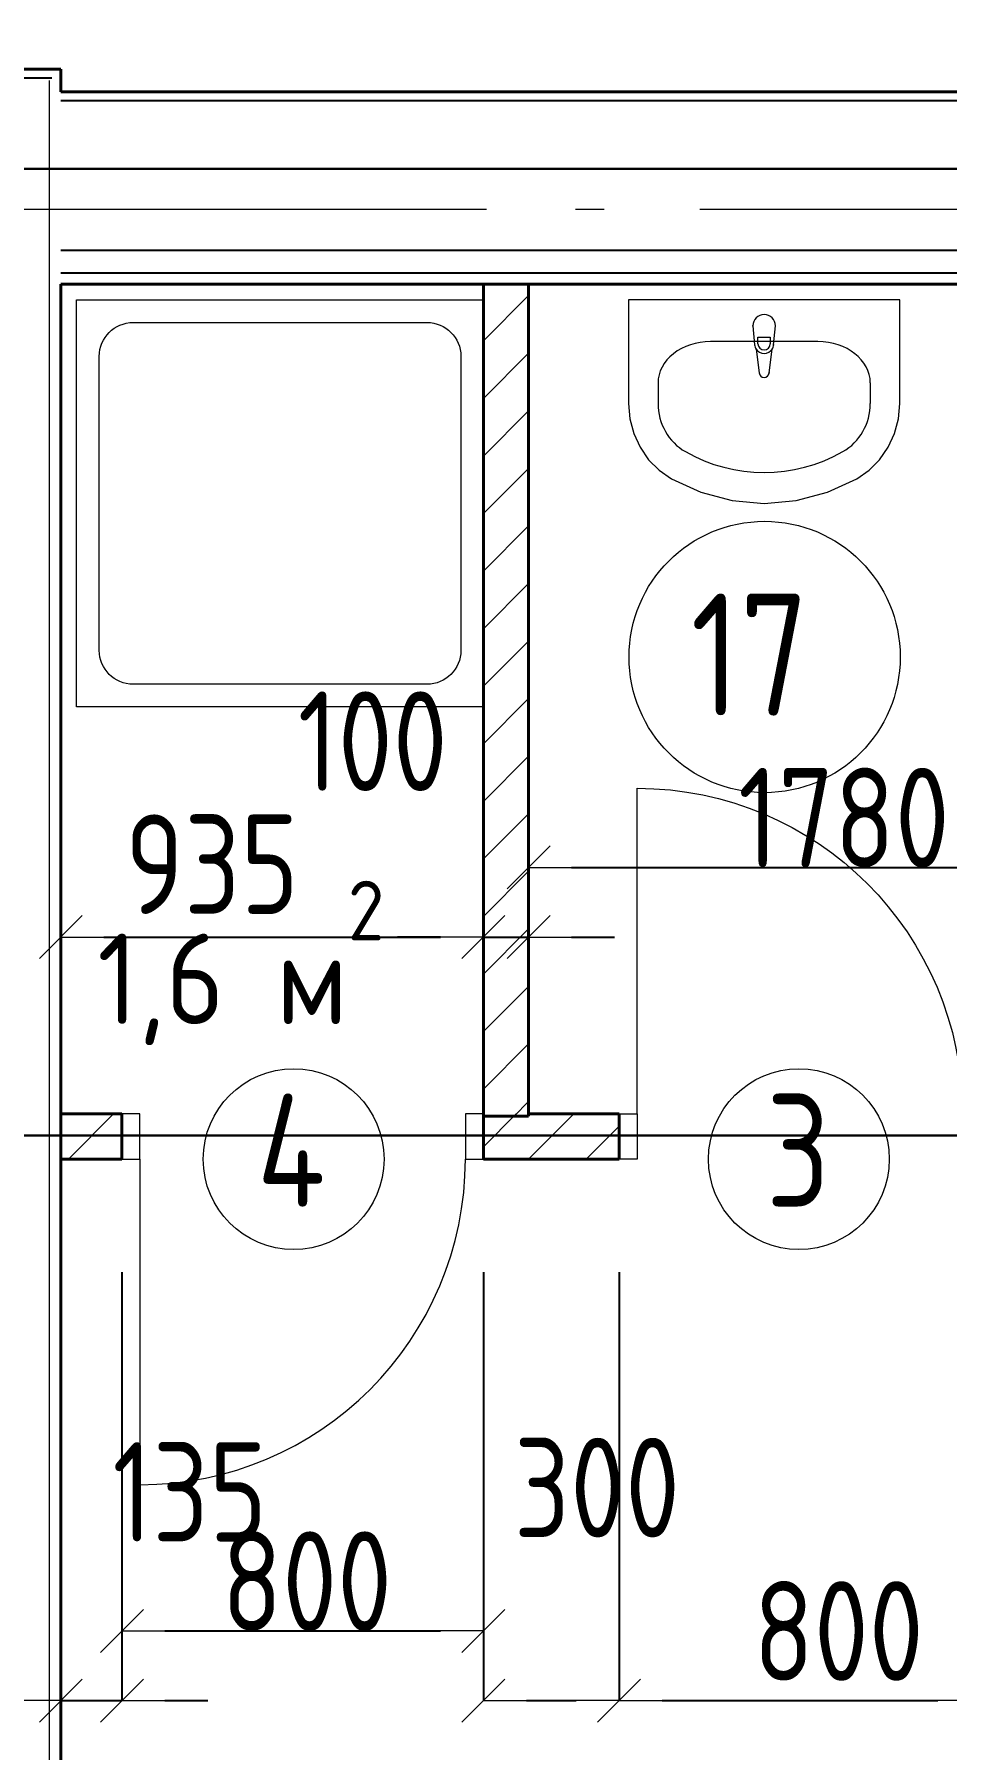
# Model space of a CAD drawing. Header units: millimetres. Extents: x -60256 to 201272, y 21388 to 77592.
# Drawn here: x -11015 to -8996, y 68450 to 72243 of the extents above; entities that cross this region are included whole.
import ezdxf
from ezdxf.enums import TextEntityAlignment as Align

# ---------------------------------------------------------------- set-up
doc = ezdxf.new("R2010")
doc.units = ezdxf.units.MM
doc.header["$MEASUREMENT"] = 0
doc.linetypes.add('Double Dashed', pattern=[1797.222233, 1325, -211.666656, 63.333344, -197.222233])
for name, color, linetype in [('Двери ArchiCAD', 7, 'Continuous'), ('марки окон дверей', 7, 'Continuous'), ('оси', 7, 'Continuous'), ('перегородки', 7, 'Continuous'), ('размеры внутр', 7, 'Continuous'), ('стены наруж', 7, 'Continuous'), ('№ помещений', 7, 'Continuous')]:
    doc.layers.add(name, color=color, linetype=linetype)
for name, color, linetype, lineweight in [('Двери ArchiCAD_Ном._пера__97', 7, 'Continuous', 20), ('Двери ArchiCAD_Ном._пера__99', 7, 'Continuous', 40), ('марки окон дверей_Ном._пера__96', 7, 'Continuous', 13), ('оборудование_Ном._пера__95', 251, 'Continuous', 13), ('оси_Ном._пера__96', 7, 'Continuous', 13), ('перегородки_Ном._пера__96', 7, 'Continuous', 13), ('перегородки_Ном._пера__99', 7, 'Continuous', 40), ('площади_Ном._пера__96', 7, 'Continuous', 13), ('стены наруж_Ном._пера__1', 7, 'Continuous', 25), ('стены наруж_Ном._пера__96', 7, 'Continuous', 13), ('стены наруж_Ном._пера__99', 7, 'Continuous', 40), ('№ помещений_Ном._пера__96', 7, 'Continuous', 13)]:
    doc.layers.add(name, color=color, linetype=linetype, lineweight=lineweight)
doc.styles.add('СГЕНЕРИР_СТИЛЬ_1', font='isocp.shx')
doc.styles.add('СГЕНЕРИР_СТИЛЬ_3', font='gost_2_304-81_type.ttf')
doc.styles.add('СГЕНЕРИР_СТИЛЬ_4', font='gost_2_304-81_type.ttf')
doc.styles.add('СГЕНЕРИР_СТИЛЬ_5', font='CS_Gost2304.shx')
doc.dimstyles.new('СГЕНЕРИР_СТИЛЬ__1', dxfattribs={"dimtxt": 270.000005, "dimasz": 95, "dimexe": 0.18, "dimexo": 0, "dimgap": 0.09, "dimtad": 1, "dimtih": 1, "dimtoh": 1, "dimdec": 0, "dimzin": 0, "dimdsep": 46, "dimtxsty": 'СГЕНЕРИР_СТИЛЬ_3', "dimblk": 'ARROWHEAD_6', "dimblk1": 'ARROWHEAD_6', "dimblk2": 'ARROWHEAD_6', "dimcen": 0.09, "dimclrd": 7, "dimclre": 7, "dimclrt": 98, "dimadec": 0, "dimazin": 0, "dimtfac": 1, "dimtdec": 4, "dimtmove": 0, "dimatfit": 3, "dimfxl": 1, "dimtolj": 1, "dimtzin": 0, "dimarcsym": 0})
doc.dimstyles.new('СГЕНЕРИР_СТИЛЬ__12', dxfattribs={"dimtxt": 220.000005, "dimasz": 95, "dimexe": 0.18, "dimexo": 0, "dimgap": 0.09, "dimtad": 1, "dimtih": 1, "dimtoh": 1, "dimdec": 0, "dimzin": 0, "dimdsep": 46, "dimtxsty": 'СГЕНЕРИР_СТИЛЬ_3', "dimblk": 'ARROWHEAD_6', "dimblk1": 'ARROWHEAD_6', "dimblk2": 'ARROWHEAD_6', "dimcen": 0.09, "dimclrd": 7, "dimclre": 7, "dimclrt": 7, "dimadec": 0, "dimazin": 0, "dimtfac": 1, "dimtdec": 4, "dimtmove": 0, "dimatfit": 3, "dimfxl": 1, "dimtolj": 1, "dimtzin": 0, "dimarcsym": 0})
doc.dimstyles.new('СГЕНЕРИР_СТИЛЬ__19', dxfattribs={"dimtxt": 220.000005, "dimasz": 95, "dimexe": 0.18, "dimexo": 250, "dimgap": 0.09, "dimtad": 1, "dimtih": 1, "dimtoh": 1, "dimdec": 0, "dimzin": 0, "dimdsep": 46, "dimtxsty": 'СГЕНЕРИР_СТИЛЬ_3', "dimblk": 'ARROWHEAD_6', "dimblk1": 'ARROWHEAD_6', "dimblk2": 'ARROWHEAD_6', "dimcen": 0.09, "dimclrd": 7, "dimclre": 7, "dimclrt": 98, "dimadec": 0, "dimazin": 0, "dimtfac": 1, "dimtdec": 4, "dimtmove": 2, "dimatfit": 3, "dimfxl": 1, "dimtolj": 1, "dimtzin": 0, "dimarcsym": 0})
doc.dimstyles.new('СГЕНЕРИР_СТИЛЬ__20', dxfattribs={"dimtxt": 220.000005, "dimasz": 95, "dimexe": 0.18, "dimexo": 250, "dimgap": 0.09, "dimtad": 1, "dimtih": 1, "dimtoh": 1, "dimdec": 0, "dimzin": 0, "dimdsep": 46, "dimtxsty": 'СГЕНЕРИР_СТИЛЬ_3', "dimblk": 'ARROWHEAD_6', "dimblk1": 'ARROWHEAD_6', "dimblk2": 'ARROWHEAD_6', "dimcen": 0.09, "dimclrd": 7, "dimclre": 7, "dimclrt": 98, "dimadec": 0, "dimazin": 0, "dimtfac": 1, "dimtdec": 4, "dimtmove": 0, "dimatfit": 3, "dimfxl": 1, "dimtolj": 1, "dimtzin": 0, "dimarcsym": 0})
doc.dimstyles.new('СГЕНЕРИР_СТИЛЬ__3', dxfattribs={"dimtxt": 220.000005, "dimasz": 95, "dimexe": 0.18, "dimexo": 0, "dimgap": 0.09, "dimtad": 1, "dimtih": 1, "dimtoh": 1, "dimdec": 0, "dimzin": 0, "dimdsep": 46, "dimtxsty": 'СГЕНЕРИР_СТИЛЬ_3', "dimblk": 'ARROWHEAD_6', "dimblk1": 'ARROWHEAD_6', "dimblk2": 'ARROWHEAD_6', "dimcen": 0.09, "dimclrd": 7, "dimclre": 7, "dimclrt": 98, "dimadec": 0, "dimazin": 0, "dimtfac": 1, "dimtdec": 4, "dimtmove": 0, "dimatfit": 3, "dimfxl": 1, "dimtolj": 1, "dimtzin": 0, "dimarcsym": 0})
doc.dimstyles.new('СГЕНЕРИР_СТИЛЬ__4', dxfattribs={"dimtxt": 220.000005, "dimasz": 95, "dimexe": 0.18, "dimexo": 0, "dimgap": 0.09, "dimtad": 1, "dimtih": 1, "dimtoh": 1, "dimdec": 0, "dimzin": 0, "dimdsep": 46, "dimtxsty": 'СГЕНЕРИР_СТИЛЬ_3', "dimblk": 'ARROWHEAD_6', "dimblk1": 'ARROWHEAD_6', "dimblk2": 'ARROWHEAD_6', "dimcen": 0.09, "dimclrd": 7, "dimclre": 7, "dimclrt": 98, "dimadec": 0, "dimazin": 0, "dimtfac": 1, "dimtdec": 4, "dimtmove": 2, "dimatfit": 3, "dimfxl": 1, "dimtolj": 1, "dimtzin": 0, "dimarcsym": 0})
pattern_1 = [(45, (0, 0), (-63.63961, 63.63961), [])]

# ---------------------------------------------------------------- blocks, each defined once
blk = doc.blocks.new('Умывальник 01 16')
at = {"layer": 'оборудование_Ном._пера__95', "linetype": 'Continuous'}
for p, q in [((-300, 0), (-300, -229.1)), ((300, 0), (-300, 0)), ((300, -229.1), (300, 0)), ((-25, -57.3), (-21, -99.3)), ((21, -99.3), (25, -57.3)), ((118.8, -92.3), (-118.8, -92.3)), ((-17.7, -108.8), (-11.1, -161.7)), ((-13.6, -97.1), (-13.6, -82.2)), ((-13.6, -82.2), (13.6, -82.2)), ((11.1, -161.7), (17.7, -108.8)), ((13.6, -82.2), (13.6, -97.1)), ((-234.8, -183.3), (-234.8, -229.1)), ((234.8, -183.3), (234.8, -229.1)), ((-300, -229.1), (-297.1, -262.8)), ((-297.1, -262.8), (-288.5, -295.5)), ((288.5, -295.5), (297.1, -262.8)), ((297.1, -262.8), (300, -229.1)), ((-288.5, -295.5), (-274.5, -326)), ((274.5, -326), (288.5, -295.5)), ((-274.5, -326), (-255.5, -353.4)), ((255.5, -353.4), (274.5, -326)), ((-255.5, -353.4), (-232.2, -376.9)), ((-232.2, -376.9), (-205.2, -395.6)), ((205.2, -395.6), (232.2, -376.9)), ((232.2, -376.9), (255.5, -353.4)), ((-205.2, -395.6), (-140, -425.5)), ((140, -425.5), (205.2, -395.6)), ((-140, -425.5), (-71, -443.8)), ((-71, -443.8), (0, -450)), ((0, -450), (71, -443.8)), ((71, -443.8), (140, -425.5))]:
    blk.add_line(p, q, dxfattribs=at)
for centre, radius, start, end in [((0, -57.3), 25, 0, 180), ((0, -97.4), 21.1, 185.1696, 212.771), ((0, -97.4), 21.1, 212.771, 327.229), ((0, -97.1), 13.6, 180, 0), ((0, -97.4), 21.1, 327.229, 354.8304), ((0, -160.3), 11.2, 187.1389, 352.8611)]:
    blk.add_arc(centre, radius, start, end, dxfattribs=at)
for centre, major_axis, ratio, start_param, end_param in [((-118.7, -183.3), (116.1, 0), 0.783646, 1.570796, 3.141593), ((118.7, -183.3), (116.1, 0), 0.783646, 0, 1.570796), ((-118.9, -229.1), (0, -121.2), 0.956522, 4.712389, 5.78621), ((118.9, -229.1), (0, -121.2), 0.956522, 0.496975, 1.570796), ((0, 0), (0, -381.8), 0.956522, 5.78621, 6.78016)]:
    blk.add_ellipse(centre, major_axis=major_axis, ratio=ratio, start_param=start_param, end_param=end_param, dxfattribs=at)
for p in [(-25, -57.3), (-17.7, -108.8), (21, -99.3), (11.1, -161.7)]:
    blk.add_point(p, dxfattribs=at)
blk = doc.blocks.new('Поддон душа квадратный 15')
at = {"layer": 'оборудование_Ном._пера__95', "linetype": 'Continuous'}
for p, q in [((900, 900), (0, 900)), ((0, 900), (0, 0)), ((900, 0), (900, 900)), ((775, 850), (125, 850)), ((50, 775), (50, 125)), ((850, 125), (850, 775)), ((125, 50), (775, 50)), ((0, 0), (900, 0))]:
    blk.add_line(p, q, dxfattribs=at)
for centre, start, end in [((125, 775), 90, 180), ((775, 775), 0, 90), ((125, 125), 180, 270), ((775, 125), 270, 0)]:
    blk.add_arc(centre, 75, start, end, dxfattribs=at)
blk = doc.blocks.new('Стена_17_1', base_point=(-11121, 65455.7))
at = {"layer": 'стены наруж_Ном._пера__96', "linetype": 'Continuous'}
for p, q in [((-10981, 71690.7), (-10981, 72140.7)), ((-10981, 65620.7), (-10981, 71690.7))]:
    blk.add_line(p, q, dxfattribs=at)
at = {"layer": 'стены наруж_Ном._пера__99', "linetype": 'Continuous', "flags": 128}
for points in [[(-10956, 72165.7), (-10956, 72145.7)], [(-10956, 72145.7), (-10956, 72115.7)], [(-10956, 65620.7), (-10956, 71690.7)]]:
    blk.add_lwpolyline(points, dxfattribs=at)
blk = doc.blocks.new('Стена_27_1', base_point=(-15271, 71855.7))
at = {"layer": 'стены наруж_Ном._пера__1', "linetype": 'Continuous'}
blk.add_line((-10976, 72145.7), (-11431, 72145.7), dxfattribs=at)
at = {"layer": 'стены наруж_Ном._пера__99', "linetype": 'Continuous', "flags": 128}
blk.add_lwpolyline([(-10956, 72165.7), (-14961, 72165.7)], dxfattribs=at)
blk = doc.blocks.new('Стена_31_1', base_point=(-11121, 71855.7))
at = {"layer": 'стены наруж_Ном._пера__1', "linetype": 'Continuous'}
for p, q in [((-5211, 72095.7), (-10956, 72095.7)), ((-5211, 71945.7), (-10956, 71945.7)), ((-10956, 71765.7), (-5211, 71765.7)), ((-10956, 71715.7), (-5211, 71715.7))]:
    blk.add_line(p, q, dxfattribs=at)
at = {"layer": 'стены наруж_Ном._пера__99', "linetype": 'Continuous', "flags": 128}
for points in [[(12714, 72115.7), (-10956, 72115.7)], [(-10956, 71690.7), (12714, 71690.7)]]:
    blk.add_lwpolyline(points, dxfattribs=at)
blk = doc.blocks.new('Стена_38_1', base_point=(-10021, 71855.7))
at = {"layer": 'перегородки_Ном._пера__96', "linetype": 'Continuous'}
h = blk.add_hatch(dxfattribs=at)
h.set_pattern_fill('FACE_BRICK_0001', color=256, style=0, pattern_type=2)
h.set_pattern_definition(pattern_1)
h.paths.add_polyline_path([(-10021, 71690.7), (-10021, 69850.7), (-9921, 69850.7), (-9921, 71690.7)])
at = {"layer": 'перегородки_Ном._пера__99', "linetype": 'Continuous', "flags": 128}
for points in [[(-10021, 71690.7), (-10021, 69850.7)], [(-9921, 71690.7), (-10021, 71690.7)], [(-9921, 69850.7), (-9921, 71690.7)], [(-10021, 69850.7), (-9921, 69850.7)]]:
    blk.add_lwpolyline(points, dxfattribs=at)
blk = doc.blocks.new('Дверь 16_8')
at = {"layer": 'Двери ArchiCAD_Ном._пера__97', "linetype": 'Continuous'}
for p, q in [((360, 0), (360, 720)), ((-360, 0), (-400, 0)), ((-400, 0), (-400, -100)), ((-360, -100), (-360, 0)), ((400, 0), (360, 0)), ((360, 0), (360, -100)), ((400, -100), (400, 0)), ((-400, -100), (-360, -100)), ((360, -100), (400, -100))]:
    blk.add_line(p, q, dxfattribs=at)
blk.add_arc((360, 0), 720, 90, 180, dxfattribs=at)
at = {"layer": 'Двери ArchiCAD_Ном._пера__99', "linetype": 'Continuous'}
for p, q in [((-400, 0), (-400, -100)), ((400, 0), (400, -100))]:
    blk.add_line(p, q, dxfattribs=at)
blk = doc.blocks.new('Дверь 16_10')
at = {"layer": 'Двери ArchiCAD_Ном._пера__97', "linetype": 'Continuous'}
for p, q in [((360, 0), (360, 720)), ((-360, 0), (-400, 0)), ((-400, 0), (-400, -100)), ((-360, -100), (-360, 0)), ((400, 0), (360, 0)), ((360, 0), (360, -100)), ((400, -100), (400, 0)), ((-400, -100), (-360, -100)), ((360, -100), (400, -100))]:
    blk.add_line(p, q, dxfattribs=at)
blk.add_arc((360, 0), 720, 90, 180, dxfattribs=at)
at = {"layer": 'Двери ArchiCAD_Ном._пера__99', "linetype": 'Continuous'}
for p, q in [((-400, 0), (-400, -100)), ((400, 0), (400, -100))]:
    blk.add_line(p, q, dxfattribs=at)
blk = doc.blocks.new('Стена_41_1', base_point=(-5121, 69855.7))
at = {"layer": 'перегородки_Ном._пера__96', "linetype": 'Continuous'}
h = blk.add_hatch(dxfattribs=at)
h.set_pattern_fill('FACE_BRICK_0001', color=256, style=0, pattern_type=2)
h.set_pattern_definition(pattern_1)
h.paths.add_polyline_path([(-10821, 69855.7), (-10956, 69855.7), (-10956, 69755.7), (-10821, 69755.7)])
h = blk.add_hatch(dxfattribs=at)
h.set_pattern_fill('FACE_BRICK_0001', color=256, style=0, pattern_type=2)
h.set_pattern_definition(pattern_1)
h.paths.add_polyline_path([(-9721, 69855.7), (-10021, 69855.7), (-10021, 69755.7), (-9721, 69755.7)])
at = {"layer": 'перегородки_Ном._пера__99', "linetype": 'Continuous'}
for p, q in [((-10821, 69755.7), (-10821, 69855.7)), ((-10021, 69755.7), (-10021, 69855.7)), ((-9721, 69855.7), (-9721, 69755.7))]:
    blk.add_line(p, q, dxfattribs=at)
at = {"layer": 'перегородки_Ном._пера__99', "linetype": 'Continuous', "flags": 128}
for points in [[(-10821, 69855.7), (-10956, 69855.7)], [(-10956, 69855.7), (-10956, 69755.7)], [(-9721, 69855.7), (-9921, 69855.7)], [(-10956, 69755.7), (-10821, 69755.7)], [(-10021, 69755.7), (-9721, 69755.7)]]:
    blk.add_lwpolyline(points, dxfattribs=at)
at = {"layer": 'Двери ArchiCAD', "color": 44, "linetype": 'Continuous', "lineweight": 35, "xscale": -1, "zscale": 1000}
blk.add_blockref('Дверь 16_8', (-9321, 69855.7), dxfattribs=at)
at = {"layer": 'Двери ArchiCAD', "color": 44, "linetype": 'Continuous', "lineweight": 35, "zscale": 1000, "rotation": 180}
blk.add_blockref('Дверь 16_10', (-10421, 69755.7), dxfattribs=at)
blk = doc.blocks.new('Номер помещения 15_14')
at = {"layer": '№ помещений_Ном._пера__96', "linetype": 'Continuous'}
blk.add_circle((0, 0), 300, dxfattribs=at)
at = {"layer": '№ помещений_Ном._пера__96', "insert": (-163.6, 5.4), "char_height": 270, "attachment_point": 4, "style": 'СГЕНЕРИР_СТИЛЬ_4'}
blk.add_mtext('{17}', dxfattribs=at)
blk = doc.blocks.new('Номер помещения 16_8')
at = {"layer": 'марки окон дверей_Ном._пера__96', "linetype": 'Continuous'}
blk.add_circle((0, 0), 200, dxfattribs=at)
at = {"layer": 'марки окон дверей_Ном._пера__96', "insert": (-81.2, 19.4), "char_height": 250, "attachment_point": 4, "style": 'СГЕНЕРИР_СТИЛЬ_5'}
blk.add_mtext('{4}', dxfattribs=at)
blk = doc.blocks.new('Номер помещения 16_9')
at = {"layer": 'марки окон дверей_Ном._пера__96', "linetype": 'Continuous'}
blk.add_circle((0, 0), 200, dxfattribs=at)
at = {"layer": 'марки окон дверей_Ном._пера__96', "insert": (-72.7, 19.4), "char_height": 250, "attachment_point": 4, "style": 'СГЕНЕРИР_СТИЛЬ_5'}
blk.add_mtext('{3}', dxfattribs=at)
blk = doc.blocks.new('ARROWHEAD_6')
at = {"color": 0, "linetype": 'Continuous', "lineweight": 0}
for p, q in [((-0.5, -0.5), (0.5, 0.5)), ((0, 0), (-1, 0))]:
    blk.add_line(p, q, dxfattribs=at)
blk = doc.blocks.new('*D833')
at = {"layer": 'Defpoints', "color": 0, "linetype": 'Continuous', "transparency": 16777216}
for p in [(-10956, 68655.7), (-10956, 66421.3), (-11121, 65455.7)]:
    blk.add_point(p, dxfattribs=at)
at = {"layer": 'размеры внутр', "color": 7, "linetype": 'Continuous', "lineweight": -2, "transparency": 16777216}
for p, q in [((-10956, 68655.7), (-10956, 66421.2)), ((-11216, 66421.3), (-11311, 66421.3)), ((-11121, 65455.7), (-11121, 66421.5)), ((-11121, 66421.3), (-10956, 66421.3)), ((-10861, 66421.3), (-10361, 66421.3))]:
    blk.add_line(p, q, dxfattribs=at)
at = {"layer": 'размеры внутр', "color": 7, "linetype": 'Continuous', "lineweight": -2, "transparency": 16777216, "xscale": 95, "yscale": 95, "zscale": 95}
blk.add_blockref('ARROWHEAD_6', (-11121, 66421.3), dxfattribs=at)
at = {"layer": 'размеры внутр', "color": 7, "linetype": 'Continuous', "lineweight": -2, "transparency": 16777216, "xscale": 95, "yscale": 95, "zscale": 95, "rotation": 180}
blk.add_blockref('ARROWHEAD_6', (-10956, 66421.3), dxfattribs=at)
at = {"layer": 'размеры внутр', "color": 98, "linetype": 'Continuous', "transparency": 16777216, "insert": (-10563.5, 66556.4), "char_height": 270, "attachment_point": 5, "style": 'СГЕНЕРИР_СТИЛЬ_3'}
blk.add_mtext('\\A1;165', dxfattribs=at)
blk = doc.blocks.new('*D834')
at = {"layer": 'Defpoints', "color": 0, "linetype": 'Continuous', "transparency": 16777216}
for p in [(-10956, 68655.7), (-8141, 67655.7), (-8141, 66421.3)]:
    blk.add_point(p, dxfattribs=at)
at = {"layer": 'размеры внутр', "color": 7, "linetype": 'Continuous', "lineweight": -2, "transparency": 16777216}
for p, q in [((-10956, 68655.7), (-10956, 66421.2)), ((-8141, 67655.7), (-8141, 66421.2)), ((-10861, 66421.3), (-8236, 66421.3))]:
    blk.add_line(p, q, dxfattribs=at)
at = {"layer": 'размеры внутр', "color": 7, "linetype": 'Continuous', "lineweight": -2, "transparency": 16777216, "xscale": 95, "yscale": 95, "zscale": 95, "rotation": 180}
blk.add_blockref('ARROWHEAD_6', (-10956, 66421.3), dxfattribs=at)
at = {"layer": 'размеры внутр', "color": 7, "linetype": 'Continuous', "lineweight": -2, "transparency": 16777216, "xscale": 95, "yscale": 95, "zscale": 95}
blk.add_blockref('ARROWHEAD_6', (-8141, 66421.3), dxfattribs=at)
at = {"layer": 'размеры внутр', "color": 98, "linetype": 'Continuous', "transparency": 16777216, "insert": (-9529.4, 66556.4), "char_height": 270, "attachment_point": 5, "style": 'СГЕНЕРИР_СТИЛЬ_3'}
blk.add_mtext('\\A1;2815', dxfattribs=at)
blk = doc.blocks.new('*D851')
at = {"layer": 'Defpoints', "color": 0, "linetype": 'Continuous', "transparency": 16777216}
for p in [(-10021, 70853.2), (-10021, 70246.8), (-10956, 68655.7)]:
    blk.add_point(p, dxfattribs=at)
at = {"layer": 'размеры внутр', "color": 7, "linetype": 'Continuous', "lineweight": -2, "transparency": 16777216}
for p, q in [((-10021, 70853.2), (-10021, 70246.6)), ((-10956, 68655.7), (-10956, 70246.9)), ((-10861, 70246.8), (-10116, 70246.8))]:
    blk.add_line(p, q, dxfattribs=at)
at = {"layer": 'размеры внутр', "color": 7, "linetype": 'Continuous', "lineweight": -2, "transparency": 16777216, "xscale": 95, "yscale": 95, "zscale": 95, "rotation": 180}
blk.add_blockref('ARROWHEAD_6', (-10956, 70246.8), dxfattribs=at)
at = {"layer": 'размеры внутр', "color": 7, "linetype": 'Continuous', "lineweight": -2, "transparency": 16777216, "xscale": 95, "yscale": 95, "zscale": 95}
blk.add_blockref('ARROWHEAD_6', (-10021, 70246.8), dxfattribs=at)
at = {"layer": 'размеры внутр', "color": 98, "linetype": 'Continuous', "transparency": 16777216, "insert": (-10621.6, 70407.8), "char_height": 220, "attachment_point": 5, "style": 'СГЕНЕРИР_СТИЛЬ_3'}
blk.add_mtext('\\A1;935', dxfattribs=at)
blk = doc.blocks.new('*D852')
at = {"layer": 'Defpoints', "color": 0, "linetype": 'Continuous', "transparency": 16777216}
for p in [(-10021, 70853.2), (-9921, 70853.2), (-9921, 70246.8)]:
    blk.add_point(p, dxfattribs=at)
at = {"layer": 'размеры внутр', "color": 7, "linetype": 'Continuous', "lineweight": -2, "transparency": 16777216}
for p, q in [((-10021, 70853.2), (-10021, 70246.6)), ((-9921, 70853.2), (-9921, 70246.6)), ((-10116, 70246.8), (-10211, 70246.8)), ((-10021, 70246.8), (-9921, 70246.8)), ((-9826, 70246.8), (-9731, 70246.8))]:
    blk.add_line(p, q, dxfattribs=at)
at = {"layer": 'размеры внутр', "color": 7, "linetype": 'Continuous', "lineweight": -2, "transparency": 16777216, "xscale": 95, "yscale": 95, "zscale": 95}
blk.add_blockref('ARROWHEAD_6', (-10021, 70246.8), dxfattribs=at)
at = {"layer": 'размеры внутр', "color": 7, "linetype": 'Continuous', "lineweight": -2, "transparency": 16777216, "xscale": 95, "yscale": 95, "zscale": 95, "rotation": 180}
blk.add_blockref('ARROWHEAD_6', (-9921, 70246.8), dxfattribs=at)
at = {"layer": 'размеры внутр', "color": 98, "linetype": 'Continuous', "transparency": 16777216, "insert": (-10266, 70679.8), "char_height": 220, "attachment_point": 5, "style": 'СГЕНЕРИР_СТИЛЬ_3'}
blk.add_mtext('\\A1;100', dxfattribs=at)
blk = doc.blocks.new('*D853')
at = {"layer": 'Defpoints', "color": 0, "linetype": 'Continuous', "transparency": 16777216}
for p in [(-9921, 70853.2), (-8141, 70853.2), (-8141, 70400.8)]:
    blk.add_point(p, dxfattribs=at)
at = {"layer": 'размеры внутр', "color": 7, "linetype": 'Continuous', "lineweight": -2, "transparency": 16777216}
for p, q in [((-9921, 70853.2), (-9921, 70400.6)), ((-8141, 70853.2), (-8141, 70400.6)), ((-9826, 70400.8), (-8236, 70400.8))]:
    blk.add_line(p, q, dxfattribs=at)
at = {"layer": 'размеры внутр', "color": 7, "linetype": 'Continuous', "lineweight": -2, "transparency": 16777216, "xscale": 95, "yscale": 95, "zscale": 95, "rotation": 180}
blk.add_blockref('ARROWHEAD_6', (-9921, 70400.8), dxfattribs=at)
at = {"layer": 'размеры внутр', "color": 7, "linetype": 'Continuous', "lineweight": -2, "transparency": 16777216, "xscale": 95, "yscale": 95, "zscale": 95}
blk.add_blockref('ARROWHEAD_6', (-8141, 70400.8), dxfattribs=at)
at = {"layer": 'размеры внутр', "color": 98, "linetype": 'Continuous', "transparency": 16777216, "insert": (-9223.4, 70510.8), "char_height": 220, "attachment_point": 5, "style": 'СГЕНЕРИР_СТИЛЬ_3'}
blk.add_mtext('\\A1;1780', dxfattribs=at)
blk = doc.blocks.new('*D903')
at = {"layer": 'Defpoints', "color": 0, "linetype": 'Continuous', "transparency": 16777216}
for p in [(-11121, 73998.3), (-11121, 72609.3), (-11521, 70555.7)]:
    blk.add_point(p, dxfattribs=at)
at = {"layer": 'размеры внутр', "color": 7, "linetype": 'Continuous', "lineweight": -2, "transparency": 16777216}
for p, q in [((-11121, 73998.3), (-11121, 72609.2)), ((-11521, 70555.7), (-11521, 72609.5)), ((-11426, 72609.3), (-11216, 72609.3)), ((-11121, 72609.3), (-10624, 72609.3))]:
    blk.add_line(p, q, dxfattribs=at)
at = {"layer": 'размеры внутр', "color": 7, "linetype": 'Continuous', "lineweight": -2, "transparency": 16777216, "xscale": 95, "yscale": 95, "zscale": 95, "rotation": 180}
blk.add_blockref('ARROWHEAD_6', (-11521, 72609.3), dxfattribs=at)
at = {"layer": 'размеры внутр', "color": 7, "linetype": 'Continuous', "lineweight": -2, "transparency": 16777216, "xscale": 95, "yscale": 95, "zscale": 95}
blk.add_blockref('ARROWHEAD_6', (-11121, 72609.3), dxfattribs=at)
at = {"layer": 'размеры внутр', "color": 7, "linetype": 'Continuous', "transparency": 16777216, "insert": (-10820.6, 72719.4), "char_height": 220, "attachment_point": 5, "style": 'СГЕНЕРИР_СТИЛЬ_3'}
blk.add_mtext('\\A1;400', dxfattribs=at)
blk = doc.blocks.new('*D937')
at = {"layer": 'Defpoints', "color": 0, "linetype": 'Continuous', "transparency": 16777216}
for p in [(-10956, 69755.7), (-10821, 69755.7), (-10821, 68558.3)]:
    blk.add_point(p, dxfattribs=at)
at = {"layer": 'размеры внутр', "color": 7, "linetype": 'Continuous', "lineweight": -2, "transparency": 16777216}
for p, q in [((-10956, 69505.7), (-10956, 68558.1)), ((-10821, 69505.7), (-10821, 68558.1)), ((-11051, 68558.3), (-11146, 68558.3)), ((-10956, 68558.3), (-10821, 68558.3)), ((-10726, 68558.3), (-10631, 68558.3))]:
    blk.add_line(p, q, dxfattribs=at)
at = {"layer": 'размеры внутр', "color": 7, "linetype": 'Continuous', "lineweight": -2, "transparency": 16777216, "xscale": 95, "yscale": 95, "zscale": 95}
blk.add_blockref('ARROWHEAD_6', (-10956, 68558.3), dxfattribs=at)
at = {"layer": 'размеры внутр', "color": 7, "linetype": 'Continuous', "lineweight": -2, "transparency": 16777216, "xscale": 95, "yscale": 95, "zscale": 95, "rotation": 180}
blk.add_blockref('ARROWHEAD_6', (-10821, 68558.3), dxfattribs=at)
at = {"layer": 'размеры внутр', "color": 98, "linetype": 'Continuous', "transparency": 16777216, "insert": (-10670.6, 69019.8), "char_height": 220, "attachment_point": 5, "style": 'СГЕНЕРИР_СТИЛЬ_3'}
blk.add_mtext('\\A1;135', dxfattribs=at)
blk = doc.blocks.new('*D938')
at = {"layer": 'Defpoints', "color": 0, "linetype": 'Continuous', "transparency": 16777216}
for p in [(-10821, 69755.7), (-10021, 69755.7), (-10021, 68712.3)]:
    blk.add_point(p, dxfattribs=at)
at = {"layer": 'размеры внутр', "color": 7, "linetype": 'Continuous', "lineweight": -2, "transparency": 16777216}
for p, q in [((-10821, 69505.7), (-10821, 68712.1)), ((-10021, 69505.7), (-10021, 68712.1)), ((-10726, 68712.3), (-10116, 68712.3))]:
    blk.add_line(p, q, dxfattribs=at)
at = {"layer": 'размеры внутр', "color": 7, "linetype": 'Continuous', "lineweight": -2, "transparency": 16777216, "xscale": 95, "yscale": 95, "zscale": 95, "rotation": 180}
blk.add_blockref('ARROWHEAD_6', (-10821, 68712.3), dxfattribs=at)
at = {"layer": 'размеры внутр', "color": 7, "linetype": 'Continuous', "lineweight": -2, "transparency": 16777216, "xscale": 95, "yscale": 95, "zscale": 95}
blk.add_blockref('ARROWHEAD_6', (-10021, 68712.3), dxfattribs=at)
at = {"layer": 'размеры внутр', "color": 98, "linetype": 'Continuous', "transparency": 16777216, "insert": (-10411.6, 68822.4), "char_height": 220, "attachment_point": 5, "style": 'СГЕНЕРИР_СТИЛЬ_3'}
blk.add_mtext('\\A1;800', dxfattribs=at)
blk = doc.blocks.new('*D939')
at = {"layer": 'Defpoints', "color": 0, "linetype": 'Continuous', "transparency": 16777216}
for p in [(-10021, 69755.7), (-9721, 69755.7), (-9721, 68558.3)]:
    blk.add_point(p, dxfattribs=at)
at = {"layer": 'размеры внутр', "color": 7, "linetype": 'Continuous', "lineweight": -2, "transparency": 16777216}
for p, q in [((-10021, 69505.7), (-10021, 68558.1)), ((-9721, 69505.7), (-9721, 68558.1)), ((-9926, 68558.3), (-9816, 68558.3))]:
    blk.add_line(p, q, dxfattribs=at)
at = {"layer": 'размеры внутр', "color": 7, "linetype": 'Continuous', "lineweight": -2, "transparency": 16777216, "xscale": 95, "yscale": 95, "zscale": 95, "rotation": 180}
blk.add_blockref('ARROWHEAD_6', (-10021, 68558.3), dxfattribs=at)
at = {"layer": 'размеры внутр', "color": 7, "linetype": 'Continuous', "lineweight": -2, "transparency": 16777216, "xscale": 95, "yscale": 95, "zscale": 95}
blk.add_blockref('ARROWHEAD_6', (-9721, 68558.3), dxfattribs=at)
at = {"layer": 'размеры внутр', "color": 98, "linetype": 'Continuous', "transparency": 16777216, "insert": (-9770, 69029.4), "char_height": 220, "attachment_point": 5, "style": 'СГЕНЕРИР_СТИЛЬ_3'}
blk.add_mtext('\\A1;300', dxfattribs=at)
blk = doc.blocks.new('*D940')
at = {"layer": 'Defpoints', "color": 0, "linetype": 'Continuous', "transparency": 16777216}
for p in [(-9721, 69755.7), (-8921, 69755.7), (-8921, 68558.3)]:
    blk.add_point(p, dxfattribs=at)
at = {"layer": 'размеры внутр', "color": 7, "linetype": 'Continuous', "lineweight": -2, "transparency": 16777216}
for p, q in [((-9721, 69505.7), (-9721, 68558.1)), ((-8921, 69505.7), (-8921, 68558.1)), ((-9626, 68558.3), (-9016, 68558.3))]:
    blk.add_line(p, q, dxfattribs=at)
at = {"layer": 'размеры внутр', "color": 7, "linetype": 'Continuous', "lineweight": -2, "transparency": 16777216, "xscale": 95, "yscale": 95, "zscale": 95, "rotation": 180}
blk.add_blockref('ARROWHEAD_6', (-9721, 68558.3), dxfattribs=at)
at = {"layer": 'размеры внутр', "color": 7, "linetype": 'Continuous', "lineweight": -2, "transparency": 16777216, "xscale": 95, "yscale": 95, "zscale": 95}
blk.add_blockref('ARROWHEAD_6', (-8921, 68558.3), dxfattribs=at)
at = {"layer": 'размеры внутр', "color": 98, "linetype": 'Continuous', "transparency": 16777216, "insert": (-9235.3, 68712.3), "char_height": 220, "attachment_point": 5, "style": 'СГЕНЕРИР_СТИЛЬ_3'}
blk.add_mtext('\\A1;800', dxfattribs=at)
blk = doc.blocks.new('Стандартный маркер сетки_18')
at = {"layer": 'оси_Ном._пера__96', "linetype": 'Double Dashed'}
blk.add_line((900, 0), (76534.9, 0), dxfattribs=at)
at = {"layer": 'оси_Ном._пера__96', "style": 'СГЕНЕРИР_СТИЛЬ_3'}
for tag, p in [('AC_MarkerText_1_1', (-243.9, 269.7)), ('AC_MarkerText_1_2', (77991.1, 269.7))]:
    blk.add_attdef(tag, text='', height=350, rotation=180, dxfattribs=at).set_placement(p, align=Align.BOTTOM_LEFT)

msp = doc.modelspace()

# ---------------------------------------------------------------- linework, layer by layer
at = {"color": 3, "lineweight": 30}
for points in [[(-11110.15455, 71945.66051), (-8076.10541, 71945.66051), (-8076.10541, 69807.8023), (-11110.15455, 69807.8023)], [(-8076.10541, 69807.8023), (-11121.00277, 69807.8023), (-11121.00277, 65365.66051), (-8076.10541, 65365.66051)]]:
    msp.add_lwpolyline(points, close=True, dxfattribs=at)

# ---------------------------------------------------------------- block references
at = {"layer": 'марки окон дверей', "color": 102, "linetype": 'Continuous', "lineweight": 15, "zscale": 1000}
for name, p in [('Номер помещения 16_8', (-10440.96627, 69755.66051)), ('Номер помещения 16_9', (-9323.12012, 69755.66051))]:
    msp.add_blockref(name, p, dxfattribs=at)
at = {"layer": 'оборудование_Ном._пера__95', "linetype": 'Continuous', "xscale": -1, "zscale": 1000, "rotation": 180}
msp.add_blockref('Поддон душа квадратный 15', (-10921.00277, 71655.66051), dxfattribs=at)
at = {"layer": 'оборудование_Ном._пера__95', "linetype": 'Continuous', "zscale": 1000}
msp.add_blockref('Умывальник 01 16', (-9400.0291, 71655.66051), dxfattribs=at)
at = {"layer": 'оси', "color": 251, "linetype": 'Continuous', "lineweight": 13, "zscale": 1000, "rotation": 180}
msp.add_blockref('Стандартный маркер сетки_18', (26830.04628, 71855.66051), dxfattribs=at)
at = {"layer": 'перегородки'}
for name, p in [('Стена_38_1', (-10021.00277, 71855.66051)), ('Стена_41_1', (-5121.00277, 69855.66051))]:
    msp.add_blockref(name, p, dxfattribs=at)
at = {"layer": 'стены наруж'}
for name, p in [('Стена_27_1', (-15271.00277, 71855.66051)), ('Стена_17_1', (-11121.00277, 65455.66051)), ('Стена_31_1', (-11121.00277, 71855.66051))]:
    msp.add_blockref(name, p, dxfattribs=at)
at = {"layer": '№ помещений', "color": 102, "linetype": 'Continuous', "lineweight": 15, "zscale": 1000}
msp.add_blockref('Номер помещения 15_14', (-9398.96206, 70865.97648), dxfattribs=at)

# ---------------------------------------------------------------- texts
at = {"layer": 'площади_Ном._пера__96', "insert": (-10875.37347, 70007.67776), "char_height": 200, "attachment_point": 7, "style": 'СГЕНЕРИР_СТИЛЬ_1'}
msp.add_mtext('{1,6 м{\\H0.66x;\\S2^  ;}}', dxfattribs=at)

# ---------------------------------------------------------------- dimensions: what is measured, and where the dimension line sits
at = {"layer": 'размеры внутр', "linetype": 'Continuous'}
for base, p1, p2, dimstyle, picture, middle in [((-11121.00277, 72609.33675), (-11521.00277, 70555.66051), (-11121.00277, 73998.25825), 'СГЕНЕРИР_СТИЛЬ__12', '*D903', (-10820.57895, 72609.33675)), ((-10021.00277, 70246.75546), (-10956.00277, 68655.66051), (-10021.00277, 70853.16051), 'СГЕНЕРИР_СТИЛЬ__4', '*D851', (-10621.57805, 70407.75546)), ((-9921.00277, 70246.75546), (-10021.00277, 70853.16051), (-9921.00277, 70853.16051), 'СГЕНЕРИР_СТИЛЬ__4', '*D852', (-10266.03372, 70679.75605)), ((-8141.00277, 70400.75546), (-9921.00277, 70853.16051), (-8141.00277, 70853.16051), 'СГЕНЕРИР_СТИЛЬ__3', '*D853', (-9223.39938, 70400.75546)), ((-10821.00277, 68558.30954), (-10956.00277, 69755.66051), (-10821.00277, 69755.66051), 'СГЕНЕРИР_СТИЛЬ__19', '*D937', (-10670.57896, 69019.80805)), ((-10021.00277, 68712.30954), (-10821.00277, 69755.66051), (-10021.00277, 69755.66051), 'СГЕНЕРИР_СТИЛЬ__20', '*D938', (-10411.64615, 68712.30954)), ((-9721.00277, 68558.30954), (-10021.00277, 69755.66051), (-9721.00277, 69755.66051), 'СГЕНЕРИР_СТИЛЬ__19', '*D939', (-9769.97226, 69029.35161)), ((-8921.00277, 68558.30954), (-9721.00277, 69755.66051), (-8921.00277, 69755.66051), 'СГЕНЕРИР_СТИЛЬ__19', '*D940', (-9235.25236, 68712.30955)), ((-10956.00277, 66421.33048), (-11121.00277, 65455.66051), (-10956.00277, 68655.66051), 'СГЕНЕРИР_СТИЛЬ__1', '*D833', (-10563.50919, 66421.33048)), ((-8141.00277, 66421.33048), (-10956.00277, 68655.66051), (-8141.00277, 67655.66051), 'СГЕНЕРИР_СТИЛЬ__1', '*D834', (-9529.35303, 66421.33048))]:
    dim = msp.add_linear_dim(base=base, p1=p1, p2=p2, dimstyle=dimstyle, dxfattribs=at)
    dim.commit()
    dim.dimension.update_dxf_attribs({"geometry": picture, "text_midpoint": middle, "dimtype": 160})

doc.saveas('drawing.dxf')
